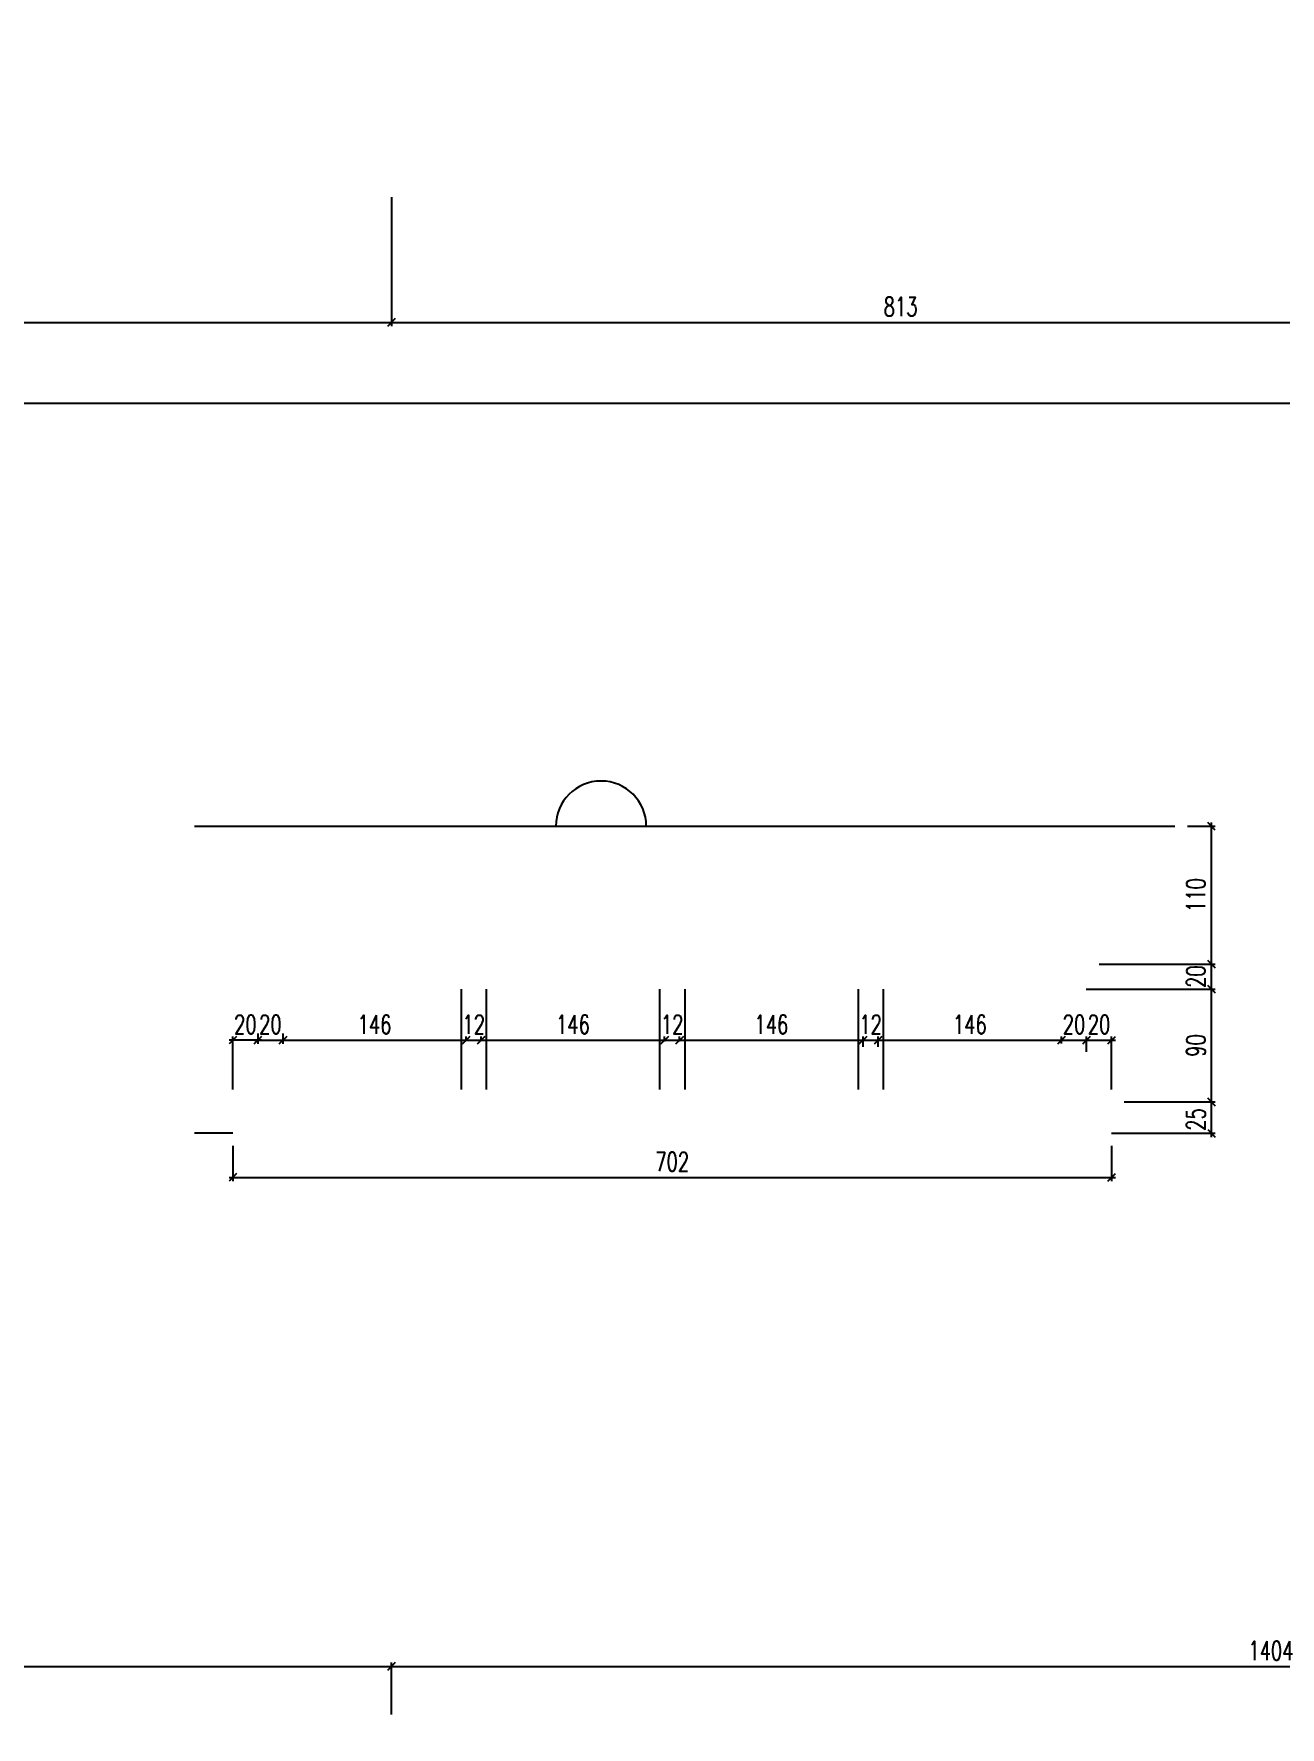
# Model space of a CAD drawing. Extents: x 307 to 786, y -197 to -94.
# Drawn here: x 336.24 to 346.19, y -133.23 to -119.71 of the extents above; entities that cross this region are included whole.
import ezdxf

# ---------------------------------------------------------------- set-up
doc = ezdxf.new("R2010")
doc.units = 0
doc.header["$LTSCALE"] = 0.5
doc.header["$MEASUREMENT"] = 0
doc.layers.get('DEFPOINTS').update_dxf_attribs({"linetype": 'CONTINUOUS'})
doc.layers.add('COTATION', color=7, linetype='CONTINUOUS')
doc.styles.add('ROMANS8', font='romans.shx', dxfattribs={"width": 0.7})
doc.dimstyles.new('COT50 cm', dxfattribs={"dimtxt": 0.15, "dimasz": 0.06, "dimexe": 0.03, "dimexo": 0.1, "dimgap": 0.05, "dimtad": 1, "dimdec": 0, "dimlfac": 100, "dimzin": 0, "dimdsep": 46, "dimtxsty": 'ROMANS8', "dimblk1": 'OBLIQUE', "dimblk2": 'OBLIQUE', "dimsah": 1, "dimcen": 0.03, "dimdle": 0.03, "dimclrt": 1, "dimadec": 0, "dimazin": 0, "dimtfac": 1, "dimtdec": 0, "dimtmove": 0, "dimatfit": 3, "dimfxl": 1, "dimfxlon": 1, "dimtolj": 1, "dimtzin": 0, "dimlwd": -1, "dimlwe": -1, "dimarcsym": 0})

# ---------------------------------------------------------------- blocks, each defined once
blk = doc.blocks.new('_Oblique')
at = {"layer": 'COTATION', "color": 0, "lineweight": -2}
blk.add_line((-0.5, -0.5), (0.5, 0.5), dxfattribs=at)
blk = doc.blocks.new('*D82')
at = {"layer": 'COTATION', "color": 0, "transparency": 16777216}
for p, q in [((339.096, -121.016), (339.096, -122.046)), ((331.646, -121.188), (331.646, -122.046)), ((331.616, -122.016), (339.126, -122.016))]:
    blk.add_line(p, q, dxfattribs=at)
at = {"layer": 'DEFPOINTS', "color": 0, "transparency": 16777216}
for p in [(339.096, -120.397), (331.646, -121.088), (339.096, -122.016)]:
    blk.add_point(p, dxfattribs=at)
at = {"layer": 'COTATION', "color": 0, "transparency": 16777216, "xscale": 0.06, "yscale": 0.06, "zscale": 0.06, "rotation": 180}
blk.add_blockref('_Oblique', (331.646, -122.016), dxfattribs=at)
at = {"layer": 'COTATION', "color": 0, "transparency": 16777216, "xscale": 0.06, "yscale": 0.06, "zscale": 0.06}
blk.add_blockref('_Oblique', (339.096, -122.016), dxfattribs=at)
at = {"layer": 'COTATION', "color": 1, "transparency": 16777216, "insert": (335.371, -121.891), "char_height": 0.15, "attachment_point": 5, "style": 'ROMANS8'}
blk.add_mtext('\\A1;745', dxfattribs=at)
blk = doc.blocks.new('*D83')
at = {"layer": 'COTATION', "color": 0, "transparency": 16777216}
for p, q in [((339.096, -121.016), (339.096, -122.046)), ((347.224, -121.348), (347.224, -122.046)), ((339.066, -122.016), (347.254, -122.016))]:
    blk.add_line(p, q, dxfattribs=at)
at = {"layer": 'DEFPOINTS', "color": 0, "transparency": 16777216}
for p in [(339.096, -120.397), (347.224, -121.248), (347.224, -122.016)]:
    blk.add_point(p, dxfattribs=at)
at = {"layer": 'COTATION', "color": 0, "transparency": 16777216, "xscale": 0.06, "yscale": 0.06, "zscale": 0.06, "rotation": 180}
blk.add_blockref('_Oblique', (339.096, -122.016), dxfattribs=at)
at = {"layer": 'COTATION', "color": 0, "transparency": 16777216, "xscale": 0.06, "yscale": 0.06, "zscale": 0.06}
blk.add_blockref('_Oblique', (347.224, -122.016), dxfattribs=at)
at = {"layer": 'COTATION', "color": 1, "transparency": 16777216, "insert": (343.16, -121.891), "char_height": 0.15, "attachment_point": 5, "style": 'ROMANS8'}
blk.add_mtext('\\A1;813', dxfattribs=at)
blk = doc.blocks.new('*D208')
at = {"layer": 'COTATION', "color": 0, "transparency": 16777216}
for p, q in [((324.099, -119.814), (324.099, -122.69)), ((347.324, -122.24), (347.324, -122.69)), ((324.069, -122.66), (347.354, -122.66))]:
    blk.add_line(p, q, dxfattribs=at)
at = {"layer": 'DEFPOINTS', "color": 0, "transparency": 16777216}
for p in [(324.099, -119.714), (347.324, -122.14), (347.324, -122.66)]:
    blk.add_point(p, dxfattribs=at)
at = {"layer": 'COTATION', "color": 0, "transparency": 16777216, "xscale": 0.06, "yscale": 0.06, "zscale": 0.06, "rotation": 180}
blk.add_blockref('_Oblique', (324.099, -122.66), dxfattribs=at)
at = {"layer": 'COTATION', "color": 0, "transparency": 16777216, "xscale": 0.06, "yscale": 0.06, "zscale": 0.06}
blk.add_blockref('_Oblique', (347.324, -122.66), dxfattribs=at)
at = {"layer": 'COTATION', "color": 1, "transparency": 16777216, "insert": (335.712, -122.535), "char_height": 0.15, "attachment_point": 5, "style": 'ROMANS8'}
blk.add_mtext('\\A1;2322', dxfattribs=at)
blk = doc.blocks.new('*D499')
at = {"layer": 'COTATION', "color": 0, "transparency": 16777216}
for p, q in [((331.616, -132.741), (339.126, -132.741)), ((331.646, -133.055), (331.646, -132.711)), ((339.096, -133.126), (339.096, -132.711))]:
    blk.add_line(p, q, dxfattribs=at)
at = {"layer": 'DEFPOINTS', "color": 0, "transparency": 16777216}
for p in [(339.096, -132.741), (331.646, -133.155), (339.096, -133.226)]:
    blk.add_point(p, dxfattribs=at)
at = {"layer": 'COTATION', "color": 0, "transparency": 16777216, "xscale": 0.06, "yscale": 0.06, "zscale": 0.06, "rotation": 180}
blk.add_blockref('_Oblique', (331.646, -132.741), dxfattribs=at)
at = {"layer": 'COTATION', "color": 0, "transparency": 16777216, "xscale": 0.06, "yscale": 0.06, "zscale": 0.06}
blk.add_blockref('_Oblique', (339.096, -132.741), dxfattribs=at)
at = {"layer": 'COTATION', "color": 1, "transparency": 16777216, "insert": (335.371, -132.616), "char_height": 0.15, "attachment_point": 5, "style": 'ROMANS8'}
blk.add_mtext('\\A1;745', dxfattribs=at)
blk = doc.blocks.new('*D500')
at = {"layer": 'COTATION', "color": 0, "transparency": 16777216}
for p, q in [((339.066, -132.741), (353.166, -132.741)), ((339.096, -133.126), (339.096, -132.711)), ((353.136, -132.937), (353.136, -132.711))]:
    blk.add_line(p, q, dxfattribs=at)
at = {"layer": 'DEFPOINTS', "color": 0, "transparency": 16777216}
for p in [(353.136, -132.741), (353.136, -133.037), (339.096, -133.226)]:
    blk.add_point(p, dxfattribs=at)
at = {"layer": 'COTATION', "color": 0, "transparency": 16777216, "xscale": 0.06, "yscale": 0.06, "zscale": 0.06, "rotation": 180}
blk.add_blockref('_Oblique', (339.096, -132.741), dxfattribs=at)
at = {"layer": 'COTATION', "color": 0, "transparency": 16777216, "xscale": 0.06, "yscale": 0.06, "zscale": 0.06}
blk.add_blockref('_Oblique', (353.136, -132.741), dxfattribs=at)
at = {"layer": 'COTATION', "color": 1, "transparency": 16777216, "insert": (346.116, -132.616), "char_height": 0.15, "attachment_point": 5, "style": 'ROMANS8'}
blk.add_mtext('\\A1;1404', dxfattribs=at)
blk = doc.blocks.new('*D697')
at = {"layer": 'COTATION', "color": 0, "transparency": 16777216}
for p, q in [((338.029, -127.691), (338.029, -127.774)), ((338.229, -127.691), (338.229, -127.774)), ((337.999, -127.744), (338.259, -127.744))]:
    blk.add_line(p, q, dxfattribs=at)
at = {"layer": 'DEFPOINTS', "color": 0, "transparency": 16777216}
for p in [(338.029, -127.591), (338.229, -127.591), (338.229, -127.744)]:
    blk.add_point(p, dxfattribs=at)
at = {"layer": 'COTATION', "color": 0, "transparency": 16777216, "xscale": 0.06, "yscale": 0.06, "zscale": 0.06, "rotation": 180}
blk.add_blockref('_Oblique', (338.029, -127.744), dxfattribs=at)
at = {"layer": 'COTATION', "color": 0, "transparency": 16777216, "xscale": 0.06, "yscale": 0.06, "zscale": 0.06}
blk.add_blockref('_Oblique', (338.229, -127.744), dxfattribs=at)
at = {"layer": 'COTATION', "color": 1, "transparency": 16777216, "insert": (338.129, -127.619), "char_height": 0.15, "attachment_point": 5, "style": 'ROMANS8'}
blk.add_mtext('\\A1;20', dxfattribs=at)
blk = doc.blocks.new('*D698')
at = {"layer": 'COTATION', "color": 0, "transparency": 16777216}
for p, q in [((338.229, -127.691), (338.229, -127.774)), ((338.199, -127.744), (339.722, -127.744)), ((339.692, -127.744), (339.692, -127.714))]:
    blk.add_line(p, q, dxfattribs=at)
at = {"layer": 'DEFPOINTS', "color": 0, "transparency": 16777216}
for p in [(338.229, -127.591), (339.692, -127.744), (339.692, -127.828)]:
    blk.add_point(p, dxfattribs=at)
at = {"layer": 'COTATION', "color": 0, "transparency": 16777216, "xscale": 0.06, "yscale": 0.06, "zscale": 0.06, "rotation": 180}
blk.add_blockref('_Oblique', (338.229, -127.744), dxfattribs=at)
at = {"layer": 'COTATION', "color": 0, "transparency": 16777216, "xscale": 0.06, "yscale": 0.06, "zscale": 0.06}
blk.add_blockref('_Oblique', (339.692, -127.744), dxfattribs=at)
at = {"layer": 'COTATION', "color": 1, "transparency": 16777216, "insert": (338.96, -127.619), "char_height": 0.15, "attachment_point": 5, "style": 'ROMANS8'}
blk.add_mtext('\\A1;146', dxfattribs=at)
blk = doc.blocks.new('*D699')
at = {"layer": 'COTATION', "color": 0, "transparency": 16777216}
for p, q in [((339.662, -127.744), (339.842, -127.744)), ((339.692, -127.744), (339.692, -127.714)), ((339.812, -127.744), (339.812, -127.714))]:
    blk.add_line(p, q, dxfattribs=at)
at = {"layer": 'DEFPOINTS', "color": 0, "transparency": 16777216}
for p in [(339.812, -127.744), (339.692, -127.828), (339.812, -127.828)]:
    blk.add_point(p, dxfattribs=at)
at = {"layer": 'COTATION', "color": 0, "transparency": 16777216, "xscale": 0.06, "yscale": 0.06, "zscale": 0.06, "rotation": 180}
blk.add_blockref('_Oblique', (339.692, -127.744), dxfattribs=at)
at = {"layer": 'COTATION', "color": 0, "transparency": 16777216, "xscale": 0.06, "yscale": 0.06, "zscale": 0.06}
blk.add_blockref('_Oblique', (339.812, -127.744), dxfattribs=at)
at = {"layer": 'COTATION', "color": 1, "transparency": 16777216, "insert": (339.752, -127.619), "char_height": 0.15, "attachment_point": 5, "style": 'ROMANS8'}
blk.add_mtext('\\A1;12', dxfattribs=at)
blk = doc.blocks.new('*D700')
at = {"layer": 'COTATION', "color": 0, "transparency": 16777216}
for p, q in [((339.782, -127.744), (341.306, -127.744)), ((339.812, -127.744), (339.812, -127.714)), ((341.276, -127.756), (341.276, -127.714))]:
    blk.add_line(p, q, dxfattribs=at)
at = {"layer": 'DEFPOINTS', "color": 0, "transparency": 16777216}
for p in [(341.276, -127.744), (339.812, -127.828), (341.276, -127.856)]:
    blk.add_point(p, dxfattribs=at)
at = {"layer": 'COTATION', "color": 0, "transparency": 16777216, "xscale": 0.06, "yscale": 0.06, "zscale": 0.06, "rotation": 180}
blk.add_blockref('_Oblique', (339.812, -127.744), dxfattribs=at)
at = {"layer": 'COTATION', "color": 0, "transparency": 16777216, "xscale": 0.06, "yscale": 0.06, "zscale": 0.06}
blk.add_blockref('_Oblique', (341.276, -127.744), dxfattribs=at)
at = {"layer": 'COTATION', "color": 1, "transparency": 16777216, "insert": (340.544, -127.619), "char_height": 0.15, "attachment_point": 5, "style": 'ROMANS8'}
blk.add_mtext('\\A1;146', dxfattribs=at)
blk = doc.blocks.new('*D701')
at = {"layer": 'COTATION', "color": 0, "transparency": 16777216}
for p, q in [((341.246, -127.744), (341.426, -127.744)), ((341.276, -127.756), (341.276, -127.714)), ((341.396, -127.756), (341.396, -127.714))]:
    blk.add_line(p, q, dxfattribs=at)
at = {"layer": 'DEFPOINTS', "color": 0, "transparency": 16777216}
for p in [(341.396, -127.744), (341.276, -127.856), (341.396, -127.856)]:
    blk.add_point(p, dxfattribs=at)
at = {"layer": 'COTATION', "color": 0, "transparency": 16777216, "xscale": 0.06, "yscale": 0.06, "zscale": 0.06, "rotation": 180}
blk.add_blockref('_Oblique', (341.276, -127.744), dxfattribs=at)
at = {"layer": 'COTATION', "color": 0, "transparency": 16777216, "xscale": 0.06, "yscale": 0.06, "zscale": 0.06}
blk.add_blockref('_Oblique', (341.396, -127.744), dxfattribs=at)
at = {"layer": 'COTATION', "color": 1, "transparency": 16777216, "insert": (341.336, -127.619), "char_height": 0.15, "attachment_point": 5, "style": 'ROMANS8'}
blk.add_mtext('\\A1;12', dxfattribs=at)
blk = doc.blocks.new('*D702')
at = {"layer": 'COTATION', "color": 0, "transparency": 16777216}
for p, q in [((341.366, -127.744), (342.89, -127.744)), ((341.396, -127.756), (341.396, -127.714)), ((342.86, -127.796), (342.86, -127.714))]:
    blk.add_line(p, q, dxfattribs=at)
at = {"layer": 'DEFPOINTS', "color": 0, "transparency": 16777216}
for p in [(342.86, -127.744), (341.396, -127.856), (342.86, -127.896)]:
    blk.add_point(p, dxfattribs=at)
at = {"layer": 'COTATION', "color": 0, "transparency": 16777216, "xscale": 0.06, "yscale": 0.06, "zscale": 0.06, "rotation": 180}
blk.add_blockref('_Oblique', (341.396, -127.744), dxfattribs=at)
at = {"layer": 'COTATION', "color": 0, "transparency": 16777216, "xscale": 0.06, "yscale": 0.06, "zscale": 0.06}
blk.add_blockref('_Oblique', (342.86, -127.744), dxfattribs=at)
at = {"layer": 'COTATION', "color": 1, "transparency": 16777216, "insert": (342.128, -127.619), "char_height": 0.15, "attachment_point": 5, "style": 'ROMANS8'}
blk.add_mtext('\\A1;146', dxfattribs=at)
blk = doc.blocks.new('*D703')
at = {"layer": 'COTATION', "color": 0, "transparency": 16777216}
for p, q in [((342.83, -127.744), (343.01, -127.744)), ((342.86, -127.796), (342.86, -127.714)), ((342.98, -127.796), (342.98, -127.714))]:
    blk.add_line(p, q, dxfattribs=at)
at = {"layer": 'DEFPOINTS', "color": 0, "transparency": 16777216}
for p in [(342.98, -127.744), (342.86, -127.896), (342.98, -127.896)]:
    blk.add_point(p, dxfattribs=at)
at = {"layer": 'COTATION', "color": 0, "transparency": 16777216, "xscale": 0.06, "yscale": 0.06, "zscale": 0.06, "rotation": 180}
blk.add_blockref('_Oblique', (342.86, -127.744), dxfattribs=at)
at = {"layer": 'COTATION', "color": 0, "transparency": 16777216, "xscale": 0.06, "yscale": 0.06, "zscale": 0.06}
blk.add_blockref('_Oblique', (342.98, -127.744), dxfattribs=at)
at = {"layer": 'COTATION', "color": 1, "transparency": 16777216, "insert": (342.92, -127.619), "char_height": 0.15, "attachment_point": 5, "style": 'ROMANS8'}
blk.add_mtext('\\A1;12', dxfattribs=at)
blk = doc.blocks.new('*D704')
at = {"layer": 'COTATION', "color": 0, "transparency": 16777216}
for p, q in [((342.95, -127.744), (344.474, -127.744)), ((342.98, -127.796), (342.98, -127.714)), ((344.444, -127.771), (344.444, -127.714))]:
    blk.add_line(p, q, dxfattribs=at)
at = {"layer": 'DEFPOINTS', "color": 0, "transparency": 16777216}
for p in [(344.444, -127.744), (342.98, -127.896), (344.444, -127.871)]:
    blk.add_point(p, dxfattribs=at)
at = {"layer": 'COTATION', "color": 0, "transparency": 16777216, "xscale": 0.06, "yscale": 0.06, "zscale": 0.06, "rotation": 180}
blk.add_blockref('_Oblique', (342.98, -127.744), dxfattribs=at)
at = {"layer": 'COTATION', "color": 0, "transparency": 16777216, "xscale": 0.06, "yscale": 0.06, "zscale": 0.06}
blk.add_blockref('_Oblique', (344.444, -127.744), dxfattribs=at)
at = {"layer": 'COTATION', "color": 1, "transparency": 16777216, "insert": (343.712, -127.619), "char_height": 0.15, "attachment_point": 5, "style": 'ROMANS8'}
blk.add_mtext('\\A1;146', dxfattribs=at)
blk = doc.blocks.new('*D705')
at = {"layer": 'COTATION', "color": 0, "transparency": 16777216}
for p, q in [((344.414, -127.744), (344.674, -127.744)), ((344.444, -127.771), (344.444, -127.714)), ((344.644, -127.836), (344.644, -127.714))]:
    blk.add_line(p, q, dxfattribs=at)
at = {"layer": 'DEFPOINTS', "color": 0, "transparency": 16777216}
for p in [(344.644, -127.744), (344.444, -127.871), (344.644, -127.936)]:
    blk.add_point(p, dxfattribs=at)
at = {"layer": 'COTATION', "color": 0, "transparency": 16777216, "xscale": 0.06, "yscale": 0.06, "zscale": 0.06, "rotation": 180}
blk.add_blockref('_Oblique', (344.444, -127.744), dxfattribs=at)
at = {"layer": 'COTATION', "color": 0, "transparency": 16777216, "xscale": 0.06, "yscale": 0.06, "zscale": 0.06}
blk.add_blockref('_Oblique', (344.644, -127.744), dxfattribs=at)
at = {"layer": 'COTATION', "color": 1, "transparency": 16777216, "insert": (344.544, -127.619), "char_height": 0.15, "attachment_point": 5, "style": 'ROMANS8'}
blk.add_mtext('\\A1;20', dxfattribs=at)
blk = doc.blocks.new('*D706')
at = {"layer": 'COTATION', "color": 0, "transparency": 16777216}
for p, q in [((344.614, -127.744), (344.874, -127.744)), ((344.644, -127.836), (344.644, -127.714)), ((344.844, -128.137), (344.844, -127.714))]:
    blk.add_line(p, q, dxfattribs=at)
at = {"layer": 'DEFPOINTS', "color": 0, "transparency": 16777216}
for p in [(344.844, -127.744), (344.644, -127.936), (344.844, -128.237)]:
    blk.add_point(p, dxfattribs=at)
at = {"layer": 'COTATION', "color": 0, "transparency": 16777216, "xscale": 0.06, "yscale": 0.06, "zscale": 0.06, "rotation": 180}
blk.add_blockref('_Oblique', (344.644, -127.744), dxfattribs=at)
at = {"layer": 'COTATION', "color": 0, "transparency": 16777216, "xscale": 0.06, "yscale": 0.06, "zscale": 0.06}
blk.add_blockref('_Oblique', (344.844, -127.744), dxfattribs=at)
at = {"layer": 'COTATION', "color": 1, "transparency": 16777216, "insert": (344.744, -127.619), "char_height": 0.15, "attachment_point": 5, "style": 'ROMANS8'}
blk.add_mtext('\\A1;20', dxfattribs=at)
blk = doc.blocks.new('*D707')
at = {"layer": 'COTATION', "color": 0, "transparency": 16777216}
for p, q in [((338.029, -127.691), (338.029, -127.774)), ((338.059, -127.744), (337.799, -127.744)), ((337.829, -128.137), (337.829, -127.714))]:
    blk.add_line(p, q, dxfattribs=at)
at = {"layer": 'DEFPOINTS', "color": 0, "transparency": 16777216}
for p in [(338.029, -127.591), (337.829, -127.744), (337.829, -128.237)]:
    blk.add_point(p, dxfattribs=at)
at = {"layer": 'COTATION', "color": 0, "transparency": 16777216, "xscale": 0.06, "yscale": 0.06, "zscale": 0.06, "rotation": 180}
blk.add_blockref('_Oblique', (337.829, -127.744), dxfattribs=at)
at = {"layer": 'COTATION', "color": 0, "transparency": 16777216, "xscale": 0.06, "yscale": 0.06, "zscale": 0.06}
blk.add_blockref('_Oblique', (338.029, -127.744), dxfattribs=at)
at = {"layer": 'COTATION', "color": 1, "transparency": 16777216, "insert": (337.929, -127.619), "char_height": 0.15, "attachment_point": 5, "style": 'ROMANS8'}
blk.add_mtext('\\A1;20', dxfattribs=at)
blk = doc.blocks.new('*D708')
at = {"layer": 'COTATION', "color": 0, "transparency": 16777216}
for p, q in [((337.829, -128.587), (337.829, -128.869)), ((344.844, -128.587), (344.844, -128.869)), ((337.799, -128.839), (344.874, -128.839))]:
    blk.add_line(p, q, dxfattribs=at)
at = {"layer": 'DEFPOINTS', "color": 0, "transparency": 16777216}
for p in [(337.829, -128.487), (344.844, -128.487), (344.844, -128.839)]:
    blk.add_point(p, dxfattribs=at)
at = {"layer": 'COTATION', "color": 0, "transparency": 16777216, "xscale": 0.06, "yscale": 0.06, "zscale": 0.06, "rotation": 180}
blk.add_blockref('_Oblique', (337.829, -128.839), dxfattribs=at)
at = {"layer": 'COTATION', "color": 0, "transparency": 16777216, "xscale": 0.06, "yscale": 0.06, "zscale": 0.06}
blk.add_blockref('_Oblique', (344.844, -128.839), dxfattribs=at)
at = {"layer": 'COTATION', "color": 1, "transparency": 16777216, "insert": (341.336, -128.714), "char_height": 0.15, "attachment_point": 5, "style": 'ROMANS8'}
blk.add_mtext('\\A1;702', dxfattribs=at)
blk = doc.blocks.new('*D709')
at = {"layer": 'COTATION', "color": 0, "transparency": 16777216}
for p, q in [((345.642, -128.517), (345.642, -128.207)), ((344.944, -128.237), (345.672, -128.237)), ((344.944, -128.487), (345.672, -128.487))]:
    blk.add_line(p, q, dxfattribs=at)
at = {"layer": 'DEFPOINTS', "color": 0, "transparency": 16777216}
for p in [(344.844, -128.237), (345.642, -128.237), (344.844, -128.487)]:
    blk.add_point(p, dxfattribs=at)
at = {"layer": 'COTATION', "color": 0, "transparency": 16777216, "xscale": 0.06, "yscale": 0.06, "zscale": 0.06}
for p, rotation in [((345.642, -128.237), 90), ((345.642, -128.487), 270)]:
    blk.add_blockref('_Oblique', p, dxfattribs=dict(at, rotation=rotation))
at = {"layer": 'COTATION', "color": 1, "transparency": 16777216, "insert": (345.517, -128.377), "char_height": 0.15, "attachment_point": 5, "rotation": 90, "style": 'ROMANS8'}
blk.add_mtext('\\A1;25', dxfattribs=at)
blk = doc.blocks.new('*D710')
at = {"layer": 'COTATION', "color": 0, "transparency": 16777216}
for p, q in [((344.642, -127.337), (345.672, -127.337)), ((345.642, -128.267), (345.642, -127.307)), ((344.944, -128.237), (345.672, -128.237))]:
    blk.add_line(p, q, dxfattribs=at)
at = {"layer": 'DEFPOINTS', "color": 0, "transparency": 16777216}
for p in [(344.444, -127.337), (345.642, -127.337), (344.844, -128.237)]:
    blk.add_point(p, dxfattribs=at)
at = {"layer": 'COTATION', "color": 0, "transparency": 16777216, "xscale": 0.06, "yscale": 0.06, "zscale": 0.06}
for p, rotation in [((345.642, -127.337), 90), ((345.642, -128.237), 270)]:
    blk.add_blockref('_Oblique', p, dxfattribs=dict(at, rotation=rotation))
at = {"layer": 'COTATION', "color": 1, "transparency": 16777216, "insert": (345.517, -127.787), "char_height": 0.15, "attachment_point": 5, "rotation": 90, "style": 'ROMANS8'}
blk.add_mtext('\\A1;90', dxfattribs=at)
blk = doc.blocks.new('*D711')
at = {"layer": 'COTATION', "color": 0, "transparency": 16777216}
for p, q in [((344.744, -127.137), (345.672, -127.137)), ((345.642, -127.367), (345.642, -127.107)), ((344.642, -127.337), (345.672, -127.337))]:
    blk.add_line(p, q, dxfattribs=at)
at = {"layer": 'DEFPOINTS', "color": 0, "transparency": 16777216}
for p in [(344.644, -127.137), (345.642, -127.137), (344.444, -127.337)]:
    blk.add_point(p, dxfattribs=at)
at = {"layer": 'COTATION', "color": 0, "transparency": 16777216, "xscale": 0.06, "yscale": 0.06, "zscale": 0.06}
for p, rotation in [((345.642, -127.137), 90), ((345.642, -127.337), 270)]:
    blk.add_blockref('_Oblique', p, dxfattribs=dict(at, rotation=rotation))
at = {"layer": 'COTATION', "color": 1, "transparency": 16777216, "insert": (345.517, -127.237), "char_height": 0.15, "attachment_point": 5, "rotation": 90, "style": 'ROMANS8'}
blk.add_mtext('\\A1;20', dxfattribs=at)
blk = doc.blocks.new('*D712')
at = {"layer": 'COTATION', "color": 0, "transparency": 16777216}
for p, q in [((345.449, -126.037), (345.672, -126.037)), ((345.642, -127.167), (345.642, -126.007)), ((344.744, -127.137), (345.672, -127.137))]:
    blk.add_line(p, q, dxfattribs=at)
at = {"layer": 'DEFPOINTS', "color": 0, "transparency": 16777216}
for p in [(345.349, -126.037), (345.642, -126.037), (344.644, -127.137)]:
    blk.add_point(p, dxfattribs=at)
at = {"layer": 'COTATION', "color": 0, "transparency": 16777216, "xscale": 0.06, "yscale": 0.06, "zscale": 0.06}
for p, rotation in [((345.642, -126.037), 90), ((345.642, -127.137), 270)]:
    blk.add_blockref('_Oblique', p, dxfattribs=dict(at, rotation=rotation))
at = {"layer": 'COTATION', "color": 1, "transparency": 16777216, "insert": (345.517, -126.587), "char_height": 0.15, "attachment_point": 5, "rotation": 90, "style": 'ROMANS8'}
blk.add_mtext('\\A1;110', dxfattribs=at)

msp = doc.modelspace()

# ---------------------------------------------------------------- linework, layer by layer
at = {"layer": 'COTATION'}
for p, q in [((337.5231, -126.037), (345.3487, -126.037)), ((339.6524, -127.337), (339.6524, -128.137)), ((339.8524, -127.337), (339.8524, -128.137)), ((341.2363, -127.337), (341.2363, -128.137)), ((341.4363, -127.337), (341.4363, -128.137)), ((342.8201, -127.337), (342.8201, -128.137)), ((343.0201, -127.337), (343.0201, -128.137)), ((337.8285, -128.487), (337.5231, -128.487)), ((344.844, -128.487), (345.3487, -128.487))]:
    msp.add_line(p, q, dxfattribs=at)
msp.add_arc((340.7686, -126.037), 0.3611, 0, 180, dxfattribs=at)

# ---------------------------------------------------------------- dimensions: what is measured, and where the dimension line sits
for base, p1, p2, override, picture, middle in [((347.3239, -122.6597), (324.0994, -119.7137), (347.3239, -122.1402), {"dimfxl": 10, "dimfxlon": 1}, '*D208', (335.7117, -122.5347)), ((339.0959, -122.0158), (331.6462, -121.0881), (339.0959, -120.3969), {"dimtmove": 1}, '*D82', (335.371, -121.8908)), ((347.224, -122.0158), (339.0959, -120.3969), (347.224, -121.2481), {"dimtmove": 1}, '*D83', (343.1599, -121.8908)), ((339.6924, -127.7443), (338.2285, -127.5908), (339.6924, -127.8281), {"dimtmove": 1}, '*D698', (338.9605, -127.6193)), ((341.2763, -127.7443), (339.8124, -127.8281), (341.2763, -127.8562), {"dimtmove": 1}, '*D700', (340.5443, -127.6193)), ((342.8601, -127.7443), (341.3963, -127.8562), (342.8601, -127.8962), {"dimtmove": 1}, '*D702', (342.1282, -127.6193)), ((344.444, -127.7443), (342.9801, -127.8962), (344.444, -127.8707), {"dimtmove": 1}, '*D704', (343.7121, -127.6193))]:
    dim = msp.add_linear_dim(base=base, p1=p1, p2=p2, dimstyle='COT50 cm', override=override, dxfattribs=at)
    dim.commit()
    dim.dimension.update_dxf_attribs({"geometry": picture, "text_midpoint": middle})
for base, p1, p2, picture, middle in [((345.6424, -126.037), (344.644, -127.137), (345.3487, -126.037), '*D712', (345.5174, -126.587)), ((345.6424, -127.337), (344.844, -128.237), (344.444, -127.337), '*D710', (345.5174, -127.787))]:
    dim = msp.add_linear_dim(base=base, p1=p1, p2=p2, angle=90, dimstyle='COT50 cm', override={"dimtmove": 1}, dxfattribs=at)
    dim.commit()
    dim.dimension.update_dxf_attribs({"geometry": picture, "text_midpoint": middle})
dim = msp.add_linear_dim(base=(345.6424, -127.137), p1=(344.444, -127.337), p2=(344.644, -127.137), angle=90, dimstyle='COT50 cm', override={"dimtmove": 1}, dxfattribs=at)
dim.commit()
dim.dimension.update_dxf_attribs({"geometry": '*D711', "text_midpoint": (345.6424, -127.237), "dimtype": 160})
for base, p1, p2, picture, middle in [((337.8285, -127.7443), (338.0285, -127.5908), (337.8285, -128.237), '*D707', (337.9285, -127.7443)), ((339.8124, -127.7443), (339.6924, -127.8281), (339.8124, -127.8281), '*D699', (339.7524, -127.7443)), ((341.3963, -127.7443), (341.2763, -127.8562), (341.3963, -127.8562), '*D701', (341.3363, -127.7443)), ((342.9801, -127.7443), (342.8601, -127.8962), (342.9801, -127.8962), '*D703', (342.9201, -127.7443)), ((344.644, -127.7443), (344.444, -127.8707), (344.644, -127.9363), '*D705', (344.544, -127.7443)), ((344.844, -127.7443), (344.644, -127.9363), (344.844, -128.237), '*D706', (344.744, -127.7443))]:
    dim = msp.add_linear_dim(base=base, p1=p1, p2=p2, dimstyle='COT50 cm', override={"dimtmove": 1}, dxfattribs=at)
    dim.commit()
    dim.dimension.update_dxf_attribs({"geometry": picture, "text_midpoint": middle, "dimtype": 160})
dim = msp.add_linear_dim(base=(338.2285, -127.7443), p1=(338.0285, -127.5908), p2=(338.2285, -127.5908), dimstyle='COT50 cm', dxfattribs=at)
dim.commit()
dim.dimension.update_dxf_attribs({"geometry": '*D697', "text_midpoint": (338.1285, -127.7443), "dimtype": 160})
dim = msp.add_linear_dim(base=(345.6424, -128.237), p1=(344.844, -128.487), p2=(344.844, -128.237), angle=90, dimstyle='COT50 cm', dxfattribs=at)
dim.commit()
dim.dimension.update_dxf_attribs({"geometry": '*D709', "text_midpoint": (345.6424, -128.377), "dimtype": 160})
for base, p1, p2, picture, middle in [((344.844, -128.8385), (337.8285, -128.487), (344.844, -128.487), '*D708', (341.3363, -128.7135)), ((339.0959, -132.741), (331.6462, -133.1545), (339.0959, -133.2261), '*D499', (335.371, -132.616)), ((353.136, -132.741), (339.0959, -133.2261), (353.136, -133.0373), '*D500', (346.1159, -132.616))]:
    dim = msp.add_linear_dim(base=base, p1=p1, p2=p2, dimstyle='COT50 cm', dxfattribs=at)
    dim.commit()
    dim.dimension.update_dxf_attribs({"geometry": picture, "text_midpoint": middle})

doc.saveas('drawing.dxf')
